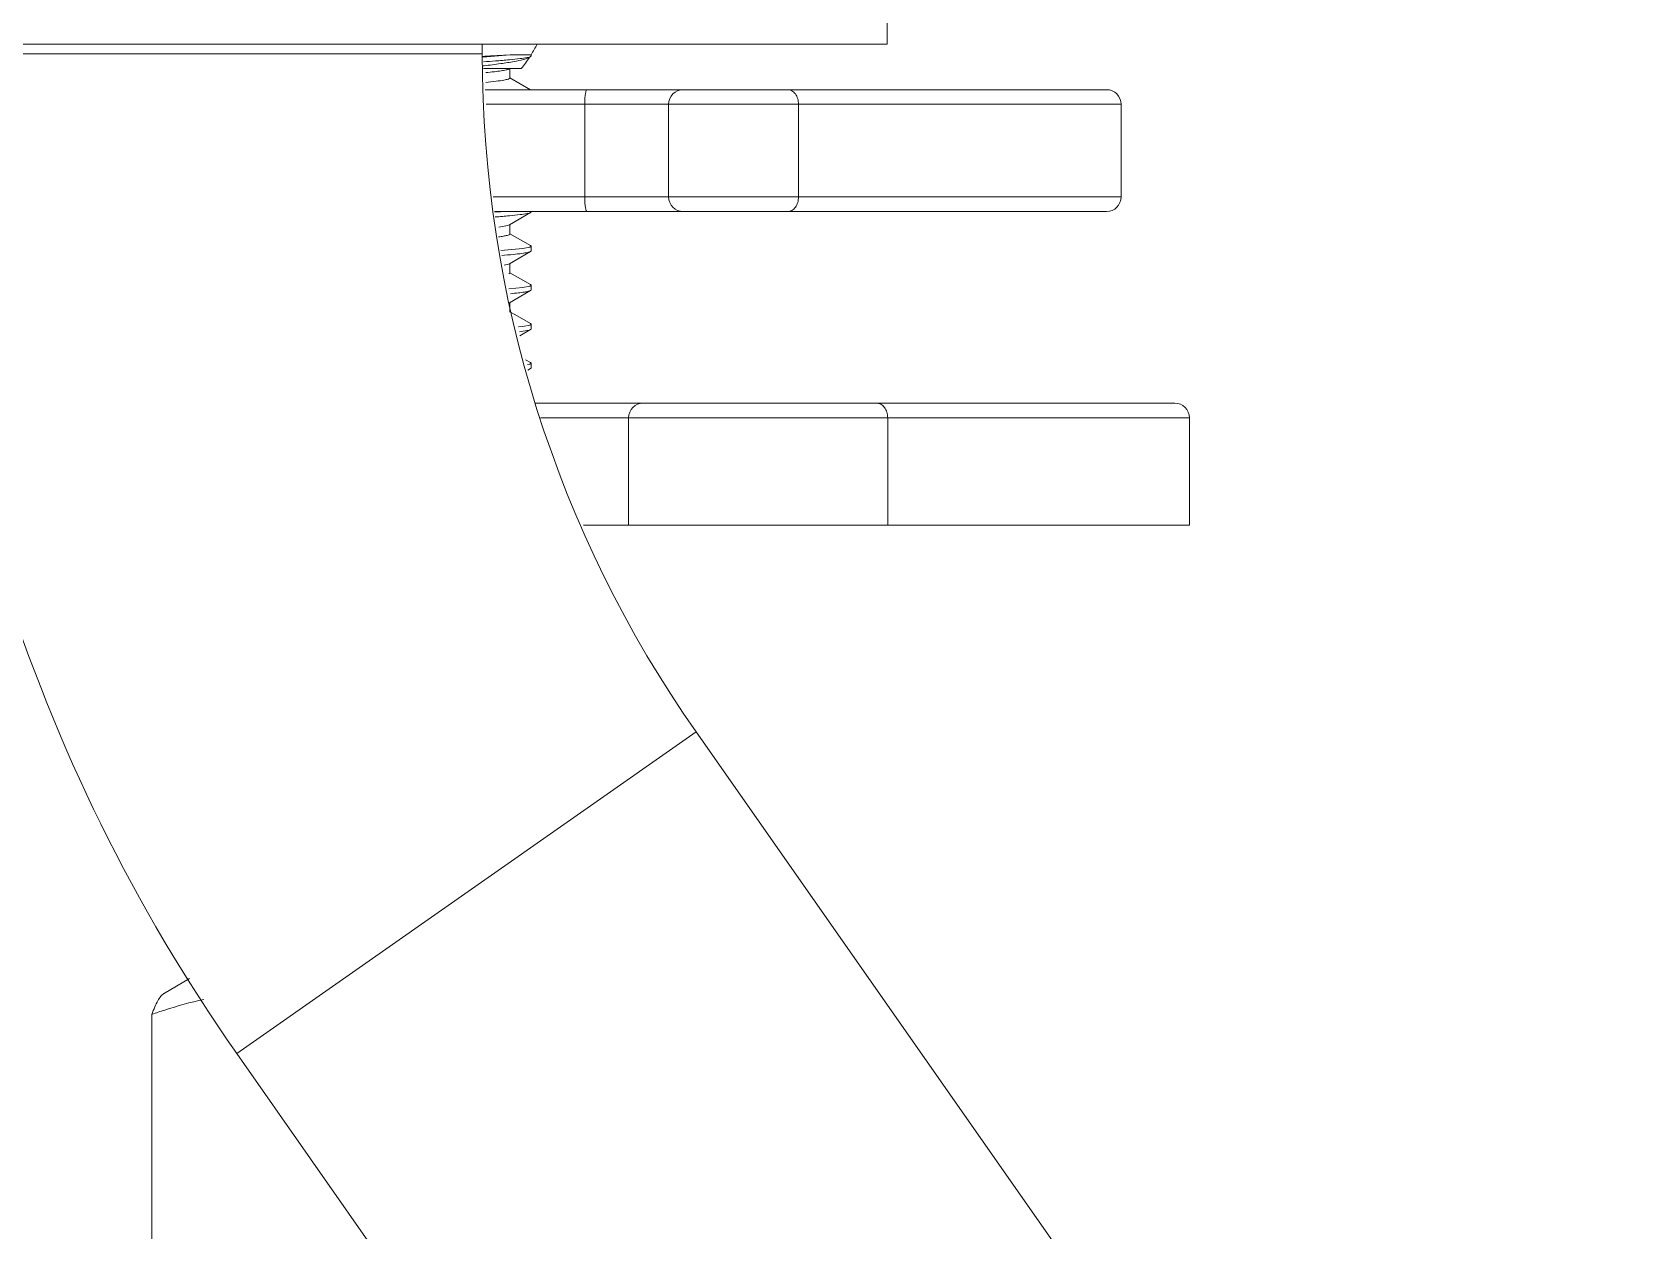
# Model space of a CAD drawing. Header units: millimetres. Extents: x 1991 to 2585, y -545 to -125.
# Drawn here: x 2369.52 to 2402.29, y -432.84 to -408.26 of the extents above; entities that cross this region are included whole.
import ezdxf

# ---------------------------------------------------------------- set-up
doc = ezdxf.new("R2010")
doc.units = ezdxf.units.MM
doc.header["$LTSCALE"] = 0.1
doc.layers.get('0').update_dxf_attribs({"lineweight": 13})

msp = doc.modelspace()

# ---------------------------------------------------------------- linework, layer by layer
at = {"color": 7, "linetype": 'Continuous'}
for p, q in [((2387.05, -408.015), (2387.05, -408.515)), ((2387.05, -408.515), (2345.45, -408.515)), ((2378.75, -408.715), (2378.75, -408.515)), ((2378.75, -408.715), (2367.25, -408.715)), ((2379.323, -408.734), (2378.918, -408.758)), ((2379.323, -408.734), (2378.922, -408.767)), ((2379.323, -408.734), (2379.75, -408.734)), ((2379.742, -408.771), (2379.749, -408.765)), ((2379.75, -408.734), (2379.75, -408.76)), ((2378.749, -408.965), (2378.771, -408.962)), ((2378.771, -408.962), (2378.786, -408.96)), ((2379.55, -409.015), (2378.773, -409.015)), ((2379.307, -409.023), (2379.298, -409.027)), ((2379.317, -409.211), (2379.317, -409.015)), ((2379.741, -409.449), (2379.317, -409.204)), ((2378.807, -409.449), (2391.55, -409.449)), ((2378.83, -409.749), (2391.85, -409.749)), ((2380.851, -409.749), (2380.851, -411.649)), ((2382.572, -409.749), (2382.572, -411.649)), ((2385.235, -409.749), (2385.235, -411.649)), ((2391.85, -411.649), (2391.85, -409.749)), ((2391.85, -411.649), (2378.975, -411.649)), ((2391.55, -411.949), (2378.998, -411.949)), ((2379.307, -412.222), (2379.265, -412.238)), ((2379.307, -412.223), (2379.742, -411.971)), ((2379.317, -412.411), (2379.317, -412.223)), ((2379.742, -411.971), (2379.75, -411.96)), ((2379.75, -411.949), (2379.75, -411.96)), ((2379.265, -412.238), (2379.089, -412.27)), ((2379.741, -412.649), (2379.317, -412.404)), ((2379.582, -412.705), (2379.128, -412.751)), ((2379.307, -413.023), (2379.742, -412.771)), ((2379.726, -412.678), (2379.582, -412.705)), ((2379.75, -412.661), (2379.728, -412.677)), ((2379.741, -412.649), (2379.75, -412.66)), ((2379.742, -412.771), (2379.75, -412.76)), ((2379.75, -412.66), (2379.75, -412.76)), ((2379.29, -413.03), (2379.2, -413.052)), ((2379.307, -413.022), (2379.29, -413.03)), ((2379.317, -413.211), (2379.292, -413.23)), ((2379.317, -413.211), (2379.317, -413.023)), ((2379.741, -413.449), (2379.317, -413.204)), ((2379.583, -413.505), (2379.297, -413.537)), ((2379.726, -413.478), (2379.583, -413.505)), ((2379.75, -413.461), (2379.729, -413.477)), ((2379.741, -413.449), (2379.75, -413.46)), ((2379.75, -413.46), (2379.75, -413.56)), ((2379.307, -413.823), (2379.742, -413.571)), ((2379.317, -414.011), (2379.317, -413.811)), ((2379.742, -413.571), (2379.75, -413.56)), ((2379.42, -414.063), (2379.317, -414.004)), ((2379.741, -414.249), (2379.42, -414.063)), ((2379.583, -414.305), (2379.494, -414.316)), ((2379.521, -414.499), (2379.742, -414.371)), ((2379.726, -414.278), (2379.583, -414.305)), ((2379.75, -414.261), (2379.729, -414.277)), ((2379.741, -414.249), (2379.75, -414.26)), ((2379.742, -414.371), (2379.75, -414.36)), ((2379.75, -414.26), (2379.75, -414.36)), ((2379.741, -415.049), (2379.635, -414.988)), ((2379.726, -415.078), (2379.676, -415.09)), ((2379.686, -415.203), (2379.742, -415.171)), ((2379.697, -415.186), (2379.742, -415.171)), ((2379.75, -415.061), (2379.728, -415.077)), ((2379.741, -415.049), (2379.75, -415.06)), ((2379.742, -415.171), (2379.75, -415.16)), ((2379.75, -415.06), (2379.75, -415.16)), ((2379.843, -415.88), (2392.95, -415.88)), ((2379.942, -416.18), (2393.25, -416.18)), ((2381.75, -416.18), (2381.75, -418.38)), ((2387.063, -416.18), (2387.063, -418.38)), ((2393.25, -418.38), (2393.25, -416.18)), ((2393.25, -418.38), (2380.826, -418.38)), ((2373.716, -429.22), (2383.136, -422.624)), ((2402.285, -449.972), (2383.136, -422.624)), ((2372.75, -427.684), (2372.213, -427.995)), ((2371.975, -452.949), (2371.975, -428.42)), ((2392.865, -456.568), (2373.716, -429.22))]:
    msp.add_line(p, q, dxfattribs=at)
for centre, radius, start, end in [((2377.043, -407.015), 3.207, 327.5754, 332.0674), ((2403, -408.715), 35.75, 180, 215), ((2403, -408.715), 24.25, 180, 215), ((2376.83, -367.915), 40.896, 272.7084, 272.9269), ((2376.95, -381.017), 27.82, 273.7387, 274.0643), ((2377, -381.865), 27.071, 273.7602, 274.2767), ((2377.043, -407.015), 3.207, 321.4199, 326.4858), ((2382.872, -409.749), 0.3, 90, 180), ((2391.55, -409.749), 0.3, 0, 90), ((2382.872, -411.649), 0.3, 180, 270), ((2391.55, -411.649), 0.3, 270, 0), ((2377.62, -393.271), 18.741, 274.2492, 274.7139), ((2379.677, -412.533), 0.152, 288.6913, 289.7561), ((2379.678, -413.335), 0.15, 288.5163, 289.5957), ((2379.676, -414.129), 0.156, 288.5374, 289.5798), ((2379.676, -414.931), 0.155, 288.6901, 289.7391), ((2382.05, -416.18), 0.3, 90, 180), ((2392.95, -416.18), 0.3, 0, 90)]:
    msp.add_arc(centre, radius, start, end, dxfattribs=at)
for points, knots in [([(2378.786, -408.96), (2378.9, -408.946), (2379.106, -408.919), (2379.377, -408.877), (2379.568, -408.838), (2379.671, -408.812), (2379.704, -408.793)], [0, 0, 0, 0, 0.369996, 0.666479, 0.877915, 1, 1, 1, 1]), ([(2379.019, -408.86), (2379.114, -408.853), (2379.284, -408.839), (2379.501, -408.816), (2379.638, -408.798), (2379.71, -408.783), (2379.734, -408.776), (2379.742, -408.771)], [0, 0, 0, 0, 0.395026, 0.697562, 0.898499, 0.960964, 1, 1, 1, 1]), ([(2379.749, -408.765), (2379.749, -408.764), (2379.75, -408.763), (2379.75, -408.761), (2379.75, -408.761)], [0, 0, 0, 0, 0.524045, 1, 1, 1, 1]), ([(2379.317, -409.211), (2379.317, -409.215), (2379.306, -409.225), (2379.265, -409.239), (2379.173, -409.258), (2379.018, -409.279), (2378.892, -409.293), (2378.82, -409.3)], [0, 0, 0, 0, 0.026119, 0.07581, 0.261231, 0.571602, 1, 1, 1, 1]), ([(2379.298, -409.027), (2379.279, -409.036), (2379.225, -409.048), (2379.125, -409.065), (2378.987, -409.082), (2378.882, -409.093), (2378.824, -409.099)], [0, 0, 0, 0, 0.131266, 0.343693, 0.634681, 1, 1, 1, 1]), ([(2380.898, -409.449), (2380.894, -409.449), (2380.886, -409.457), (2380.874, -409.486), (2380.862, -409.547), (2380.853, -409.639), (2380.851, -409.71), (2380.851, -409.749)], [0, 0, 0, 0, 0.034933, 0.096968, 0.312754, 0.62891, 1, 1, 1, 1]), ([(2385.235, -409.749), (2385.235, -409.71), (2385.225, -409.635), (2385.178, -409.536), (2385.105, -409.467), (2385.043, -409.449), (2385.013, -409.449)], [0, 0, 0, 0, 0.283202, 0.548218, 0.785143, 1, 1, 1, 1]), ([(2380.851, -411.649), (2380.851, -411.687), (2380.853, -411.758), (2380.862, -411.85), (2380.874, -411.912), (2380.886, -411.941), (2380.894, -411.949), (2380.898, -411.949)], [0, 0, 0, 0, 0.37109, 0.687246, 0.903032, 0.965067, 1, 1, 1, 1]), ([(2385.013, -411.949), (2385.043, -411.949), (2385.105, -411.931), (2385.178, -411.861), (2385.225, -411.763), (2385.235, -411.687), (2385.235, -411.649)], [0, 0, 0, 0, 0.214857, 0.451782, 0.716798, 1, 1, 1, 1]), ([(2379.018, -412.06), (2379.114, -412.053), (2379.283, -412.039), (2379.501, -412.017), (2379.638, -411.998), (2379.71, -411.983), (2379.734, -411.976), (2379.742, -411.971)], [0, 0, 0, 0, 0.394789, 0.697722, 0.898513, 0.960889, 1, 1, 1, 1]), ([(2379.317, -412.411), (2379.318, -412.418), (2379.293, -412.431), (2379.252, -412.441), (2379.177, -412.456), (2379.119, -412.465), (2379.084, -412.469)], [0, 0, 0, 0, 0.085223, 0.270522, 0.574114, 1, 1, 1, 1]), ([(2379.149, -412.85), (2379.228, -412.843), (2379.366, -412.831), (2379.544, -412.812), (2379.662, -412.792), (2379.724, -412.781), (2379.742, -412.771)], [0, 0, 0, 0, 0.394202, 0.69492, 0.895412, 1, 1, 1, 1]), ([(2379.327, -413.634), (2379.381, -413.629), (2379.477, -413.619), (2379.601, -413.604), (2379.684, -413.588), (2379.728, -413.579), (2379.742, -413.571)], [0, 0, 0, 0, 0.390389, 0.686832, 0.888394, 1, 1, 1, 1]), ([(2379.514, -414.414), (2379.565, -414.408), (2379.633, -414.399), (2379.708, -414.383), (2379.733, -414.376), (2379.742, -414.371)], [0, 0, 0, 0, 0.66701, 0.87248, 1, 1, 1, 1]), ([(2387.063, -416.18), (2387.063, -416.141), (2387.052, -416.065), (2387.003, -415.967), (2386.927, -415.897), (2386.862, -415.88), (2386.832, -415.88)], [0, 0, 0, 0, 0.278995, 0.54197, 0.780462, 1, 1, 1, 1]), ([(2372.223, -427.989), (2372.198, -428.003), (2372.151, -428.051), (2372.091, -428.146), (2372.031, -428.272), (2371.994, -428.368), (2371.975, -428.42)], [0, 0, 0, 0, 0.167493, 0.390701, 0.67022, 1, 1, 1, 1]), ([(2371.975, -428.42), (2372.063, -428.388), (2372.412, -428.269), (2372.768, -428.17), (2373.039, -428.112)], [0, 0, 0, 0, 0.251231, 1, 1, 1, 1])]:
    msp.add_open_spline(points, degree=3, knots=knots, dxfattribs=at)

doc.saveas('drawing.dxf')
